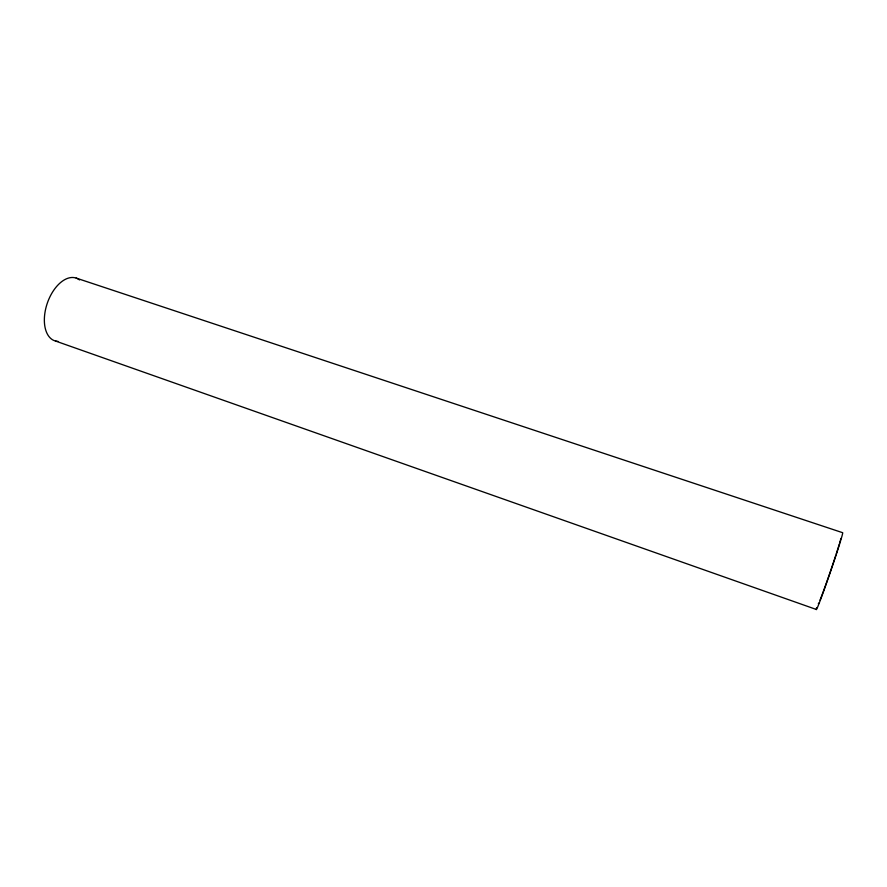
<?xml version="1.0" encoding="UTF-8"?>
<svg xmlns="http://www.w3.org/2000/svg" width="887" height="887" viewBox="0 0 887 887"><rect width="100%" height="100%" fill="white"/><g stroke="black" fill="none" stroke-linecap="round" stroke-linejoin="round"><path stroke-width="1.33" d="M76.215 278.097L842.65 532.699A40.614 1.131 -71.1 0 1 828.569 577.293A40.614 1.131 -71.1 0 1 816.65 607.562M55.537 341.04L816.306 609.458M58.043 341.384A33.141 19.17 -71.1 0 1 47.41 302.877A33.141 19.17 -71.1 0 1 79.531 279.937M840.299 540.549A34.46 0.954 -71.1 0 1 839.623 543.021M839.346 543.942A34.46 0.954 -71.1 0 1 836.186 554.087M835.776 555.34A34.46 0.954 -71.1 0 1 819.998 600.189M818.779 603.027A34.46 0.954 -71.1 0 1 818.302 603.659M840.654 538.509A34.46 0.954 -71.1 0 1 840.521 539.673"/></g></svg>
